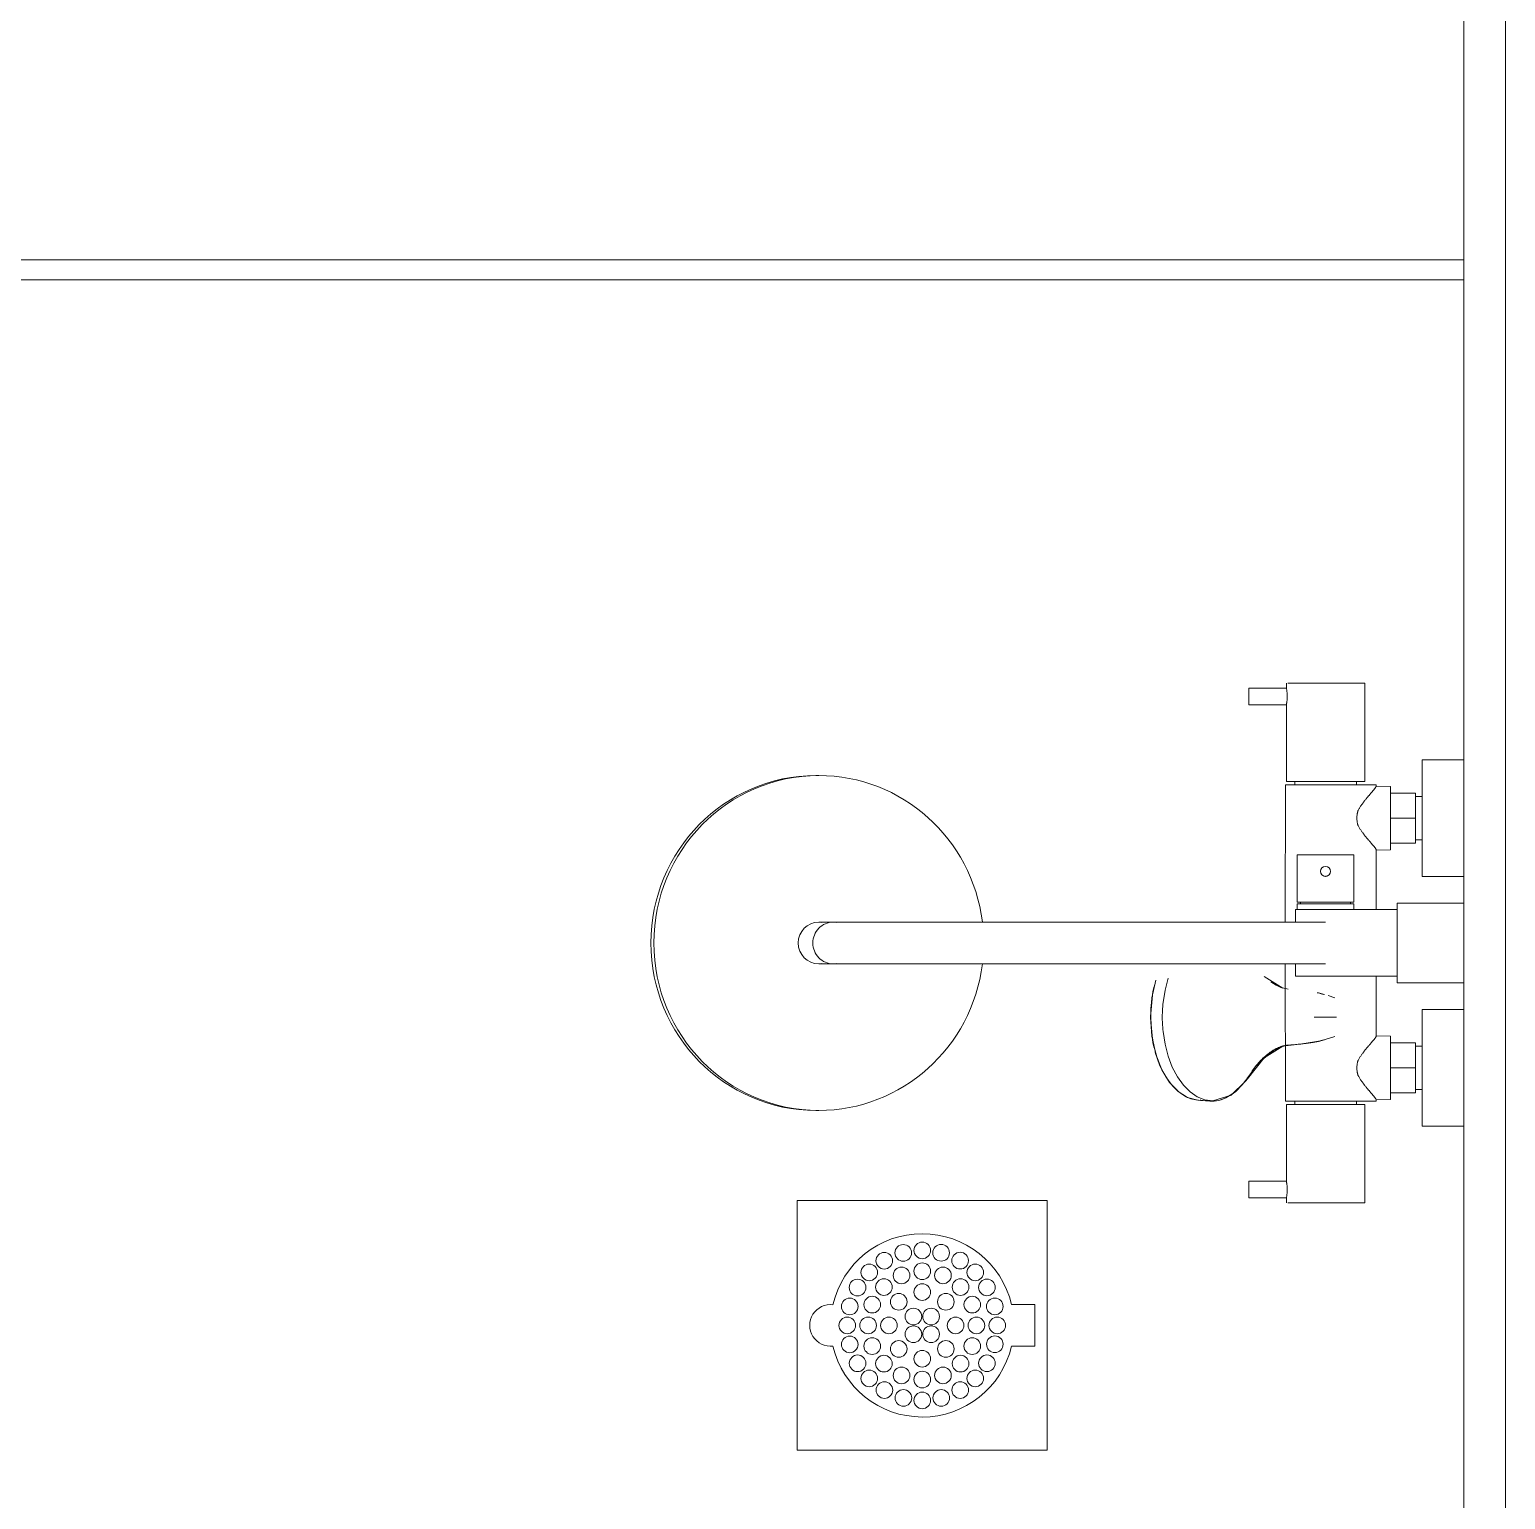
# Model space of a CAD drawing. Header units: millimetres. Extents: x -1834842 to 700335, y -490313101 to 518363.
# Drawn here: x -1237608 to -1236722, y 222940 to 223822 of the extents above; entities that cross this region are included whole.
import ezdxf

# ---------------------------------------------------------------- set-up
doc = ezdxf.new("R2010")
doc.units = ezdxf.units.MM
doc.header["$LTSCALE"] = 0.5
doc.layers.get('0').update_dxf_attribs({"color": 8})
doc.layers.add('0-1', color=8, linetype='Continuous', lineweight=5)
doc.layers.add('A_--------_E-', color=7, linetype='Continuous', lineweight=9)
doc.layers.add('0-LOWER ROOF', color=7, linetype='Continuous')
for name, color, linetype, lineweight, true_color in [('A-_WALL----_E', 6, 'Continuous', 9, 0xff00ff), ('A-_WALLPRTN_E-1', 6, 'Continuous', 18, 0xff00ff), ('M-_SANIFIXR_E', 6, 'Continuous', 9, 0xff00ff)]:
    doc.layers.add(name, color=color, linetype=linetype, lineweight=lineweight, true_color=true_color)

# ---------------------------------------------------------------- blocks, each defined once
blk = doc.blocks.new('1599_DB_A_BLK3_1STGD_R21_rvt-2-BLK 2 LOWER ROOF PLAN')
at = {"color": 8}
for p, q in [((-164744.37, -127437.87), (-162986.37, -127437.87)), ((-162986.37, -127437.87), (-162986.37, -127449.87)), ((-162986.37, -127449.87), (-164744.37, -127449.87))]:
    blk.add_line(p, q, dxfattribs=at)
at = {"layer": 'A-_WALL----_E', "color": 8}
blk.add_line((-162961.37, -130142.37), (-162961.37, -126542.37), dxfattribs=at)
at = {"layer": 'A-_WALLPRTN_E-1', "color": 8}
blk.add_line((-162986.37, -126542.37), (-162986.37, -130142.37), dxfattribs=at)
at = {"layer": 'A_--------_E-', "color": 8}
for p, q in [((-163092.87, -127694.87), (-163092.87, -127691.87)), ((-163092.07, -127691.87), (-163069.37, -127691.87)), ((-163069.37, -127691.87), (-163045.87, -127691.87)), ((-163045.87, -127691.87), (-163045.87, -127750.87)), ((-163115.37, -127695.04), (-163115.37, -127694.87)), ((-163115.37, -127694.87), (-163115.37, -127695.04)), ((-163115.37, -127695.04), (-163115.37, -127694.87)), ((-163115.37, -127694.87), (-163092.87, -127694.87)), ((-163115.37, -127694.87), (-163115.37, -127704.87)), ((-163115.37, -127704.87), (-163115.37, -127704.7)), ((-163115.37, -127704.87), (-163115.37, -127704.7)), ((-163115.37, -127704.7), (-163115.37, -127704.87)), ((-163092.87, -127704.87), (-163115.37, -127704.87)), ((-163092.87, -127750.87), (-163092.87, -127704.87)), ((-163011.37, -127807.87), (-163011.37, -127737.87)), ((-163011.37, -127737.87), (-162986.37, -127737.87)), ((-162986.37, -127737.87), (-162986.37, -127807.87)), ((-163375.23, -127747.37), (-163373.49, -127747.37)), ((-163093.67, -127835.37), (-163093.37, -127752.87)), ((-163093.37, -127752.87), (-163069.37, -127752.87)), ((-163069.37, -127750.87), (-163092.87, -127750.87)), ((-163087.87, -127752.87), (-163087.87, -127750.87)), ((-163045.87, -127750.87), (-163069.37, -127750.87)), ((-163050.87, -127750.87), (-163050.87, -127752.87)), ((-163038.87, -127752.87), (-163038.87, -127753.66)), ((-163038.87, -127753.66), (-163030.37, -127753.87)), ((-163030.37, -127753.87), (-163030.37, -127791.87)), ((-163015.37, -127757.87), (-163030.37, -127757.87)), ((-163015.37, -127772.87), (-163015.37, -127757.87)), ((-163015.37, -127759.87), (-163011.37, -127759.87)), ((-163030.37, -127772.87), (-163015.37, -127772.87)), ((-163015.37, -127787.87), (-163015.37, -127772.87)), ((-163030.37, -127787.87), (-163015.37, -127787.87)), ((-163011.37, -127785.87), (-163015.37, -127785.87)), ((-163086.37, -127823.37), (-163086.37, -127794.87)), ((-163086.37, -127794.87), (-163069.37, -127794.87)), ((-163069.37, -127794.87), (-163052.37, -127794.87)), ((-163052.37, -127794.87), (-163052.37, -127823.37)), ((-163030.37, -127791.87), (-163038.87, -127792.09)), ((-163038.87, -127792.09), (-163038.87, -127828.01)), ((-162986.37, -127807.87), (-163011.37, -127807.87)), ((-163069.37, -127823.37), (-163086.37, -127823.37)), ((-163086.37, -127827.87), (-163086.37, -127824.37)), ((-163086.37, -127824.37), (-163069.37, -127824.37)), ((-163084.37, -127824.37), (-163084.37, -127823.37)), ((-163052.37, -127823.37), (-163069.37, -127823.37)), ((-163069.37, -127824.37), (-163052.37, -127824.37)), ((-163054.37, -127823.37), (-163054.37, -127824.37)), ((-163052.37, -127824.37), (-163052.37, -127827.87)), ((-163026.37, -127871.87), (-163026.37, -127823.87)), ((-163026.37, -127823.87), (-162986.37, -127823.87)), ((-162986.37, -127823.87), (-162986.37, -127871.87)), ((-163364.81, -127835.37), (-163373.49, -127835.37)), ((-163364.28, -127835.37), (-163364.81, -127835.37)), ((-163363.67, -127835.37), (-163364.28, -127835.37)), ((-163362.98, -127835.37), (-163363.67, -127835.37)), ((-163362.21, -127835.37), (-163362.98, -127835.37)), ((-163361.37, -127835.37), (-163362.21, -127835.37)), ((-163360.46, -127835.37), (-163361.37, -127835.37)), ((-163359.48, -127835.37), (-163360.46, -127835.37)), ((-163358.42, -127835.37), (-163359.48, -127835.37)), ((-163357.3, -127835.37), (-163358.42, -127835.37)), ((-163356.1, -127835.37), (-163357.3, -127835.37)), ((-163354.85, -127835.37), (-163356.1, -127835.37)), ((-163353.53, -127835.37), (-163354.85, -127835.37)), ((-163352.15, -127835.37), (-163353.53, -127835.37)), ((-163350.71, -127835.37), (-163352.15, -127835.37)), ((-163349.21, -127835.37), (-163350.71, -127835.37)), ((-163347.66, -127835.37), (-163349.21, -127835.37)), ((-163346.06, -127835.37), (-163347.66, -127835.37)), ((-163344.41, -127835.37), (-163346.06, -127835.37)), ((-163342.71, -127835.37), (-163344.41, -127835.37)), ((-163340.97, -127835.37), (-163342.71, -127835.37)), ((-163339.19, -127835.37), (-163340.97, -127835.37)), ((-163337.37, -127835.37), (-163339.19, -127835.37)), ((-163335.51, -127835.37), (-163337.37, -127835.37)), ((-163333.62, -127835.37), (-163335.51, -127835.37)), ((-163331.71, -127835.37), (-163333.62, -127835.37)), ((-163329.76, -127835.37), (-163331.71, -127835.37)), ((-163327.8, -127835.37), (-163329.76, -127835.37)), ((-163325.81, -127835.37), (-163327.8, -127835.37)), ((-163323.81, -127835.37), (-163325.81, -127835.37)), ((-163321.79, -127835.37), (-163323.81, -127835.37)), ((-163319.77, -127835.37), (-163321.79, -127835.37)), ((-163317.73, -127835.37), (-163319.77, -127835.37)), ((-163315.69, -127835.37), (-163317.73, -127835.37)), ((-163315.37, -127835.37), (-163315.69, -127835.37)), ((-163119.37, -127835.37), (-163315.37, -127835.37)), ((-163117.37, -127835.37), (-163119.37, -127835.37)), ((-163115.38, -127835.37), (-163117.37, -127835.37)), ((-163113.39, -127835.37), (-163115.38, -127835.37)), ((-163111.41, -127835.37), (-163113.39, -127835.37)), ((-163109.44, -127835.37), (-163111.41, -127835.37)), ((-163107.49, -127835.37), (-163109.44, -127835.37)), ((-163105.55, -127835.37), (-163107.49, -127835.37)), ((-163103.64, -127835.37), (-163105.55, -127835.37)), ((-163101.76, -127835.37), (-163103.64, -127835.37)), ((-163099.9, -127835.37), (-163101.76, -127835.37)), ((-163098.07, -127835.37), (-163099.9, -127835.37)), ((-163096.28, -127835.37), (-163098.07, -127835.37)), ((-163094.53, -127835.37), (-163096.28, -127835.37)), ((-163092.81, -127835.37), (-163094.53, -127835.37)), ((-163091.14, -127835.37), (-163092.81, -127835.37)), ((-163089.51, -127835.37), (-163091.14, -127835.37)), ((-163087.93, -127835.37), (-163089.51, -127835.37)), ((-163086.4, -127835.37), (-163087.93, -127835.37)), ((-163087.37, -127835.27), (-163087.37, -127827.87)), ((-163087.37, -127827.87), (-163026.37, -127827.87)), ((-163084.93, -127835.37), (-163086.4, -127835.37)), ((-163083.5, -127835.37), (-163084.93, -127835.37)), ((-163082.14, -127835.37), (-163083.5, -127835.37)), ((-163080.83, -127835.37), (-163082.14, -127835.37)), ((-163079.59, -127835.37), (-163080.83, -127835.37)), ((-163078.41, -127835.37), (-163079.59, -127835.37)), ((-163077.3, -127835.37), (-163078.41, -127835.37)), ((-163076.25, -127835.37), (-163077.3, -127835.37)), ((-163075.27, -127835.37), (-163076.25, -127835.37)), ((-163074.37, -127835.37), (-163075.27, -127835.37)), ((-163073.53, -127835.37), (-163074.37, -127835.37)), ((-163072.77, -127835.37), (-163073.53, -127835.37)), ((-163072.08, -127835.37), (-163072.77, -127835.37)), ((-163071.47, -127835.37), (-163072.08, -127835.37)), ((-163070.94, -127835.37), (-163071.47, -127835.37)), ((-163070.48, -127835.37), (-163070.94, -127835.37)), ((-163070.1, -127835.37), (-163070.48, -127835.37)), ((-163069.8, -127835.37), (-163070.1, -127835.37)), ((-163069.58, -127835.37), (-163069.8, -127835.37)), ((-163069.8, -127835.37), (-163069.58, -127835.37)), ((-163069.44, -127835.37), (-163069.58, -127835.37)), ((-163069.58, -127835.37), (-163069.44, -127835.37)), ((-163069.37, -127835.37), (-163069.44, -127835.37)), ((-163069.44, -127835.37), (-163069.37, -127835.37)), ((-163364.81, -127860.37), (-163373.49, -127860.37)), ((-163364.73, -127860.37), (-163364.81, -127860.37)), ((-163364.19, -127860.37), (-163364.73, -127860.37)), ((-163363.56, -127860.37), (-163364.19, -127860.37)), ((-163362.86, -127860.37), (-163363.56, -127860.37)), ((-163362.09, -127860.37), (-163362.86, -127860.37)), ((-163361.23, -127860.37), (-163362.09, -127860.37)), ((-163360.31, -127860.37), (-163361.23, -127860.37)), ((-163359.31, -127860.37), (-163360.31, -127860.37)), ((-163358.25, -127860.37), (-163359.31, -127860.37)), ((-163357.11, -127860.37), (-163358.25, -127860.37)), ((-163355.91, -127860.37), (-163357.11, -127860.37)), ((-163354.64, -127860.37), (-163355.91, -127860.37)), ((-163353.31, -127860.37), (-163354.64, -127860.37)), ((-163351.92, -127860.37), (-163353.31, -127860.37)), ((-163350.47, -127860.37), (-163351.92, -127860.37)), ((-163348.97, -127860.37), (-163350.47, -127860.37)), ((-163347.41, -127860.37), (-163348.97, -127860.37)), ((-163345.8, -127860.37), (-163347.41, -127860.37)), ((-163344.14, -127860.37), (-163345.8, -127860.37)), ((-163342.44, -127860.37), (-163344.14, -127860.37)), ((-163340.69, -127860.37), (-163342.44, -127860.37)), ((-163338.9, -127860.37), (-163340.69, -127860.37)), ((-163337.07, -127860.37), (-163338.9, -127860.37)), ((-163335.21, -127860.37), (-163337.07, -127860.37)), ((-163333.32, -127860.37), (-163335.21, -127860.37)), ((-163331.4, -127860.37), (-163333.32, -127860.37)), ((-163329.45, -127860.37), (-163331.4, -127860.37)), ((-163327.48, -127860.37), (-163329.45, -127860.37)), ((-163325.49, -127860.37), (-163327.48, -127860.37)), ((-163323.49, -127860.37), (-163325.49, -127860.37)), ((-163321.47, -127860.37), (-163323.49, -127860.37)), ((-163319.44, -127860.37), (-163321.47, -127860.37)), ((-163317.41, -127860.37), (-163319.44, -127860.37)), ((-163315.37, -127860.37), (-163317.41, -127860.37)), ((-163119.37, -127860.37), (-163315.37, -127860.37)), ((-163118.83, -127860.37), (-163119.37, -127860.37)), ((-163116.83, -127860.37), (-163118.83, -127860.37)), ((-163114.84, -127860.37), (-163116.83, -127860.37)), ((-163112.85, -127860.37), (-163114.84, -127860.37)), ((-163110.87, -127860.37), (-163112.85, -127860.37)), ((-163108.91, -127860.37), (-163110.87, -127860.37)), ((-163106.96, -127860.37), (-163108.91, -127860.37)), ((-163105.04, -127860.37), (-163106.96, -127860.37)), ((-163103.13, -127860.37), (-163105.04, -127860.37)), ((-163101.25, -127860.37), (-163103.13, -127860.37)), ((-163099.4, -127860.37), (-163101.25, -127860.37)), ((-163097.59, -127860.37), (-163099.4, -127860.37)), ((-163095.81, -127860.37), (-163097.59, -127860.37)), ((-163094.06, -127860.37), (-163095.81, -127860.37)), ((-163092.36, -127860.37), (-163094.06, -127860.37)), ((-163093.67, -127860.37), (-163093.37, -127942.87)), ((-163090.7, -127860.37), (-163092.36, -127860.37)), ((-163089.08, -127860.37), (-163090.7, -127860.37)), ((-163087.51, -127860.37), (-163089.08, -127860.37)), ((-163086, -127860.37), (-163087.51, -127860.37)), ((-163087.37, -127867.87), (-163087.37, -127860.47)), ((-163084.54, -127860.37), (-163086, -127860.37)), ((-163083.13, -127860.37), (-163084.54, -127860.37)), ((-163081.78, -127860.37), (-163083.13, -127860.37)), ((-163080.49, -127860.37), (-163081.78, -127860.37)), ((-163079.27, -127860.37), (-163080.49, -127860.37)), ((-163078.11, -127860.37), (-163079.27, -127860.37)), ((-163077.01, -127860.37), (-163078.11, -127860.37)), ((-163075.98, -127860.37), (-163077.01, -127860.37)), ((-163075.02, -127860.37), (-163075.98, -127860.37)), ((-163074.13, -127860.37), (-163075.02, -127860.37)), ((-163073.32, -127860.37), (-163074.13, -127860.37)), ((-163072.58, -127860.37), (-163073.32, -127860.37)), ((-163071.91, -127860.37), (-163072.58, -127860.37)), ((-163071.32, -127860.37), (-163071.91, -127860.37)), ((-163070.8, -127860.37), (-163071.32, -127860.37)), ((-163070.37, -127860.37), (-163070.8, -127860.37)), ((-163070.01, -127860.37), (-163070.37, -127860.37)), ((-163069.73, -127860.37), (-163070.01, -127860.37)), ((-163069.53, -127860.37), (-163069.73, -127860.37)), ((-163069.41, -127860.37), (-163069.53, -127860.37)), ((-163069.37, -127860.37), (-163069.41, -127860.37)), ((-163171.29, -127870.13), (-163173.65, -127880.87)), ((-163163.83, -127869.02), (-163165.69, -127876.15)), ((-163094.96, -127874.99), (-163106.21, -127867.94)), ((-163026.37, -127867.87), (-163087.37, -127867.87)), ((-163038.87, -127903.66), (-163038.87, -127867.73)), ((-163172.96, -127877.02), (-163174.43, -127892.37)), ((-163172.29, -127873.97), (-163172.96, -127877.02)), ((-163165.69, -127876.15), (-163166.86, -127883.67)), ((-163102.18, -127871.2), (-163098.98, -127873.23)), ((-163098.98, -127873.23), (-163096.17, -127874.56)), ((-163096.17, -127874.56), (-163091.77, -127875.5)), ((-163071.36, -127878.31), (-163073.59, -127877.76)), ((-163069.94, -127878.84), (-163071.36, -127878.31)), ((-163063.79, -127880.81), (-163067.72, -127879.3)), ((-162986.37, -127871.87), (-163026.37, -127871.87)), ((-163173.65, -127880.87), (-163174.46, -127892.37)), ((-163011.37, -127887.87), (-163011.37, -127957.87)), ((-162986.37, -127887.87), (-163011.37, -127887.87)), ((-162986.37, -127957.87), (-162986.37, -127887.87)), ((-163174.46, -127892.37), (-163173.65, -127903.88)), ((-163174.43, -127892.37), (-163172.96, -127907.73)), ((-163076.26, -127892.37), (-163076.13, -127892.37)), ((-163076.13, -127892.37), (-163067.56, -127892.37)), ((-163067.56, -127892.37), (-163062.8, -127892.37)), ((-163173.65, -127903.88), (-163171.29, -127914.62)), ((-163166.86, -127901.08), (-163165.69, -127908.6)), ((-163072.21, -127906.67), (-163063.79, -127903.93)), ((-163071.36, -127906.44), (-163069.94, -127905.91)), ((-163030.37, -127903.87), (-163038.87, -127903.66)), ((-163030.37, -127941.87), (-163030.37, -127903.87)), ((-163172.96, -127907.73), (-163172.29, -127910.78)), ((-163171.56, -127913.55), (-163168.71, -127921.51)), ((-163171.29, -127914.62), (-163167.62, -127923.99)), ((-163165.69, -127908.6), (-163163.83, -127915.73)), ((-163106.71, -127917.51), (-163103, -127914.16)), ((-163106.21, -127916.8), (-163094.96, -127909.76)), ((-163103, -127914.16), (-163102.18, -127913.55)), ((-163102.18, -127913.55), (-163100.76, -127912.59)), ((-163100.76, -127912.59), (-163096.95, -127910.5)), ((-163096.95, -127910.5), (-163093.11, -127909.4)), ((-163094.96, -127909.76), (-163086.69, -127908.73)), ((-163093.11, -127909.4), (-163083.52, -127908.49)), ((-163086.69, -127908.73), (-163080.92, -127908.13)), ((-163083.52, -127908.49), (-163072.21, -127906.67)), ((-163080.92, -127908.13), (-163076.7, -127907.54)), ((-163076.7, -127907.54), (-163073.59, -127906.98)), ((-163073.59, -127906.98), (-163071.36, -127906.44)), ((-163030.37, -127907.87), (-163015.37, -127907.87)), ((-163015.37, -127907.87), (-163015.37, -127922.87)), ((-163011.37, -127909.87), (-163015.37, -127909.87)), ((-163168.71, -127921.51), (-163166.59, -127925.81)), ((-163167.62, -127923.99), (-163162.97, -127931.53)), ((-163163.83, -127915.73), (-163161.33, -127922.3)), ((-163161.33, -127922.3), (-163158.25, -127928.16)), ((-163117.29, -127930.85), (-163111.39, -127923.18)), ((-163116.16, -127929.38), (-163106.21, -127916.8)), ((-163111.39, -127923.18), (-163110, -127921.37)), ((-163110, -127921.37), (-163108.15, -127919.12)), ((-163108.15, -127919.12), (-163106.71, -127917.51)), ((-163030.37, -127922.87), (-163015.37, -127922.87)), ((-163015.37, -127922.87), (-163015.37, -127937.87)), ((-163164.24, -127929.63), (-163162.11, -127932.46)), ((-163162.97, -127931.53), (-163157.77, -127937)), ((-163162.11, -127932.46), (-163158.22, -127936.42)), ((-163158.25, -127928.16), (-163154.66, -127933.15)), ((-163126.05, -127939.12), (-163117.29, -127930.85)), ((-163123.35, -127937.18), (-163117.29, -127930.85)), ((-163117.29, -127930.85), (-163116.16, -127929.38)), ((-163157.77, -127937), (-163152.27, -127940.51)), ((-163154.66, -127933.15), (-163150.65, -127937.17)), ((-163152.27, -127940.51), (-163145.98, -127942.27)), ((-163150.65, -127937.17), (-163146.3, -127940.11)), ((-163146.3, -127940.11), (-163141.74, -127941.91)), ((-163137.06, -127942.52), (-163126.05, -127939.12)), ((-163133.31, -127942.34), (-163129.12, -127940.9)), ((-163129.12, -127940.9), (-163123.35, -127937.18)), ((-163015.37, -127937.87), (-163030.37, -127937.87)), ((-163015.37, -127935.87), (-163011.37, -127935.87)), ((-163373.49, -127948.37), (-163375.23, -127948.37)), ((-163145.98, -127942.27), (-163145.7, -127942.3)), ((-163145.7, -127942.3), (-163138.21, -127942.81)), ((-163144.09, -127942.37), (-163142.79, -127942.49)), ((-163142.79, -127942.49), (-163141.49, -127942.6)), ((-163141.74, -127941.91), (-163137.06, -127942.52)), ((-163141.49, -127942.6), (-163140.18, -127942.69)), ((-163140.18, -127942.69), (-163138.87, -127942.77)), ((-163138.87, -127942.77), (-163137.56, -127942.82)), ((-163137.56, -127942.82), (-163133.31, -127942.34)), ((-163093.37, -127942.87), (-163069.37, -127942.87)), ((-163069.37, -127944.87), (-163092.87, -127944.87)), ((-163092.87, -127944.87), (-163092.87, -127990.87)), ((-163087.87, -127942.87), (-163087.87, -127944.87)), ((-163045.87, -127944.87), (-163069.37, -127944.87)), ((-163050.87, -127944.87), (-163050.87, -127942.87)), ((-163045.87, -128003.87), (-163045.87, -127944.87)), ((-163038.87, -127942.09), (-163030.37, -127941.87)), ((-163038.87, -127942.87), (-163038.87, -127942.09)), ((-163011.37, -127957.87), (-162986.37, -127957.87)), ((-163092.87, -127990.87), (-163115.37, -127990.87)), ((-163115.37, -127990.87), (-163115.37, -127991.04)), ((-163115.37, -128000.87), (-163115.37, -127990.87)), ((-163115.37, -127990.87), (-163115.37, -127991.04)), ((-163115.37, -127991.04), (-163115.37, -127990.87)), ((-163115.37, -128000.7), (-163115.37, -128000.87)), ((-163115.37, -128000.87), (-163115.37, -128000.7)), ((-163115.37, -128000.7), (-163115.37, -128000.87)), ((-163115.37, -128000.87), (-163092.87, -128000.87)), ((-163092.87, -128000.87), (-163092.87, -128003.87)), ((-163092.07, -128003.87), (-163069.37, -128003.87)), ((-163069.37, -128003.87), (-163045.87, -128003.87))]:
    blk.add_line(p, q, dxfattribs=at)
for start, end in [(90, 270), (270, 90)]:
    blk.add_arc((-163069.37, -127804.87), 3, start, end, dxfattribs=at)
for centre, major_axis, ratio, start_param, end_param in [((-163375.23, -127847.87), (0, -100.5), 0.984808, 3.141593, 6.283185), ((-163373.49, -127847.87), (0, -100.5), 0.984808, 3.141593, 6.283185), ((-163373.49, -127847.87), (0, -100.5), 0.984808, 1.696607, 3.141593), ((-163373.49, -127847.87), (0, -12.5), 0.984808, 3.141593, 6.283185), ((-163373.49, -127847.87), (0, -12.5), 0.984808, 2.990605, 3.141593), ((-163373.49, -127847.87), (0, -12.5), 0.984808, 0, 0.150987), ((-163373.49, -127847.87), (0, -100.5), 0.984808, 0, 1.444986), ((-163144.09, -127892.37), (0, -49.99), 0.603332, 4.31969, 4.712389), ((-163144.09, -127892.37), (0, -49.99), 0.603332, 4.712389, 6.283185)]:
    blk.add_ellipse(centre, major_axis=major_axis, ratio=ratio, start_param=start_param, end_param=end_param, dxfattribs=at)
for points, knots in [([(-163092.87, -127704.87), (-163092.87, -127704.87), (-163092.86, -127704.82), (-163092.81, -127704.6), (-163092.74, -127704.22), (-163092.65, -127703.72), (-163092.56, -127703.1), (-163092.47, -127702.39), (-163092.39, -127701.59), (-163092.34, -127700.68), (-163092.33, -127699.83), (-163092.34, -127699.11), (-163092.38, -127698.4), (-163092.45, -127697.54), (-163092.56, -127696.63), (-163092.68, -127695.88), (-163092.82, -127695.11), (-163092.87, -127694.88), (-163092.87, -127694.87)], [0, 0, 0, 0, 0.055556, 0.111111, 0.166667, 0.222222, 0.277778, 0.333333, 0.388889, 0.444444, 0.513889, 0.548611, 0.583333, 0.652778, 0.722222, 0.791667, 0.861111, 1, 1, 1, 1]), ([(-163038.87, -127752.87), (-163038.87, -127752.87), (-163041.23, -127752.87), (-163045.08, -127752.87), (-163051.97, -127752.87), (-163063.29, -127752.87), (-163069.37, -127752.87)], [0, 0, 0, 0, 0.01974667, 0.04180364, 0.07040511, 0.09897424, 0.09897424, 0.09897424, 0.09897424]), ([(-163038.87, -127753.66), (-163038.83, -127753.66), (-163038.91, -127753.86), (-163039.22, -127754.39), (-163039.47, -127754.76), (-163039.68, -127755.08), (-163039.94, -127755.42), (-163040.34, -127755.92), (-163040.93, -127756.61), (-163041.61, -127757.37), (-163042.1, -127757.95), (-163042.38, -127758.29), (-163042.6, -127758.55), (-163042.81, -127758.82), (-163043.11, -127759.18), (-163043.66, -127759.82), (-163044.33, -127760.58), (-163045.01, -127761.37), (-163045.52, -127761.99), (-163045.93, -127762.52), (-163046.22, -127762.91), (-163046.38, -127763.13), (-163046.49, -127763.3), (-163046.61, -127763.47), (-163046.77, -127763.7), (-163047.07, -127764.1), (-163047.5, -127764.68), (-163048.03, -127765.39), (-163048.72, -127766.36), (-163049.35, -127767.37), (-163049.78, -127768.3), (-163049.99, -127768.85), (-163050.11, -127769.27), (-163050.21, -127769.69), (-163050.34, -127770.28), (-163050.5, -127771.33), (-163050.59, -127772.89), (-163050.49, -127774.45), (-163050.33, -127775.5), (-163050.2, -127776.08), (-163050.1, -127776.51), (-163049.97, -127776.93), (-163049.77, -127777.47), (-163049.34, -127778.4), (-163048.7, -127779.42), (-163048.01, -127780.39), (-163047.48, -127781.1), (-163047.04, -127781.68), (-163046.75, -127782.08), (-163046.59, -127782.31), (-163046.47, -127782.48), (-163046.35, -127782.65), (-163046.19, -127782.87), (-163045.91, -127783.25), (-163045.49, -127783.79), (-163044.99, -127784.4), (-163044.31, -127785.2), (-163043.64, -127785.96), (-163043.09, -127786.6), (-163042.79, -127786.96), (-163042.57, -127787.22), (-163042.36, -127787.49), (-163042.08, -127787.83), (-163041.58, -127788.41), (-163040.91, -127789.18), (-163040.31, -127789.87), (-163039.91, -127790.36), (-163039.66, -127790.7), (-163039.44, -127791.01), (-163039.2, -127791.38), (-163038.89, -127791.89), (-163038.83, -127792.09), (-163038.87, -127792.09)], [-1, -1, -1, -1, -0.944444, -0.916667, -0.902778, -0.888889, -0.875, -0.861111, -0.833333, -0.805556, -0.791667, -0.784722, -0.777778, -0.770833, -0.763889, -0.75, -0.722222, -0.708333, -0.694444, -0.680556, -0.673611, -0.670139, -0.666667, -0.663194, -0.659722, -0.652778, -0.638889, -0.625, -0.611111, -0.583333, -0.569444, -0.5625, -0.555556, -0.548611, -0.541667, -0.527778, -0.5, -0.472222, -0.458333, -0.451389, -0.444444, -0.4375, -0.430556, -0.416667, -0.388889, -0.375, -0.361111, -0.347222, -0.340278, -0.336806, -0.333333, -0.329861, -0.326389, -0.319444, -0.305556, -0.291667, -0.277778, -0.25, -0.236111, -0.229167, -0.222222, -0.215278, -0.208333, -0.194444, -0.166667, -0.138889, -0.125, -0.111111, -0.097222, -0.083333, -0.055556, 0, 0, 0, 0]), ([(-163044.1, -127752.87), (-163043, -127752.87), (-163040.97, -127752.87), (-163038.87, -127752.87), (-163038.87, -127752.87)], [0.0618589, 0.0618589, 0.0618589, 0.0618589, 0.07922757, 0.09897424, 0.09897424, 0.09897424, 0.09897424]), ([(-163072.33, -127804.35), (-163072.36, -127804.57), (-163072.38, -127804.9), (-163072.35, -127805.25), (-163072.33, -127805.37), (-163072.33, -127805.4)], [0.4444444, 0.4444444, 0.4444444, 0.4444444, 0.5138889, 0.5486111, 0.5555556, 0.5555556, 0.5555556, 0.5555556]), ([(-163167.32, -127892.37), (-163167.32, -127890.62), (-163167.23, -127887.7), (-163166.98, -127884.81), (-163166.86, -127883.67)], [-1, -1, -1, -1, -0.4, 0, 0, 0, 0]), ([(-163166.86, -127901.08), (-163167.05, -127899.36), (-163167.26, -127896.47), (-163167.32, -127893.54), (-163167.32, -127892.37)], [-1, -1, -1, -1, -0.4, 0, 0, 0, 0]), ([(-163070.63, -127905.91), (-163070.98, -127906.08), (-163071.93, -127906.44), (-163074.13, -127907), (-163077.21, -127907.58), (-163080.66, -127908.08), (-163084.16, -127908.51), (-163086.76, -127908.77), (-163089.12, -127908.99), (-163091.09, -127909.15), (-163093.25, -127909.3), (-163095.21, -127909.69), (-163096.92, -127910.29), (-163098.24, -127910.88), (-163099.61, -127911.61), (-163101.52, -127912.75), (-163103.98, -127914.5), (-163106.92, -127916.98), (-163109.68, -127919.83), (-163112.17, -127922.99), (-163114.44, -127926.4), (-163116.71, -127929.77), (-163119.11, -127932.75), (-163122.33, -127936.24), (-163126.52, -127939.69), (-163131.95, -127942.25), (-163135.68, -127942.82), (-163137.57, -127942.82)], [0, 0, 0, 0, 0.1, 0.2, 0.3, 0.4, 0.45, 0.5, 0.525, 0.55, 0.575, 0.6, 0.6125, 0.625, 0.6375, 0.65, 0.675, 0.7, 0.725, 0.75, 0.775, 0.8, 0.825, 0.85, 0.9, 0.95, 1, 1, 1, 1]), ([(-163038.87, -127942.09), (-163038.83, -127942.09), (-163038.91, -127941.89), (-163039.22, -127941.36), (-163039.47, -127940.98), (-163039.68, -127940.67), (-163039.94, -127940.32), (-163040.34, -127939.83), (-163040.93, -127939.14), (-163041.61, -127938.38), (-163042.1, -127937.8), (-163042.38, -127937.46), (-163042.6, -127937.2), (-163042.81, -127936.93), (-163043.11, -127936.57), (-163043.66, -127935.93), (-163044.33, -127935.17), (-163045.01, -127934.38), (-163045.52, -127933.76), (-163045.93, -127933.23), (-163046.22, -127932.84), (-163046.38, -127932.62), (-163046.49, -127932.45), (-163046.61, -127932.28), (-163046.77, -127932.05), (-163047.07, -127931.65), (-163047.5, -127931.07), (-163048.03, -127930.36), (-163048.72, -127929.39), (-163049.35, -127928.37), (-163049.78, -127927.44), (-163049.99, -127926.9), (-163050.11, -127926.48), (-163050.21, -127926.05), (-163050.34, -127925.47), (-163050.5, -127924.42), (-163050.59, -127922.86), (-163050.49, -127921.3), (-163050.33, -127920.25), (-163050.2, -127919.66), (-163050.1, -127919.24), (-163049.97, -127918.82), (-163049.77, -127918.27), (-163049.34, -127917.34), (-163048.7, -127916.33), (-163048.01, -127915.36), (-163047.48, -127914.65), (-163047.04, -127914.07), (-163046.75, -127913.67), (-163046.59, -127913.44), (-163046.47, -127913.27), (-163046.35, -127913.1), (-163046.19, -127912.88), (-163045.91, -127912.49), (-163045.49, -127911.96), (-163044.99, -127911.34), (-163044.31, -127910.55), (-163043.64, -127909.79), (-163043.09, -127909.15), (-163042.79, -127908.79), (-163042.57, -127908.52), (-163042.36, -127908.26), (-163042.08, -127907.92), (-163041.58, -127907.34), (-163040.91, -127906.57), (-163040.31, -127905.88), (-163039.91, -127905.39), (-163039.66, -127905.04), (-163039.44, -127904.73), (-163039.2, -127904.37), (-163038.89, -127903.85), (-163038.83, -127903.66), (-163038.87, -127903.66)], [-1, -1, -1, -1, -0.944444, -0.916667, -0.902778, -0.888889, -0.875, -0.861111, -0.833333, -0.805556, -0.791667, -0.784722, -0.777778, -0.770833, -0.763889, -0.75, -0.722222, -0.708333, -0.694444, -0.680556, -0.673611, -0.670139, -0.666667, -0.663194, -0.659722, -0.652778, -0.638889, -0.625, -0.611111, -0.583333, -0.569444, -0.5625, -0.555556, -0.548611, -0.541667, -0.527778, -0.5, -0.472222, -0.458333, -0.451389, -0.444444, -0.4375, -0.430556, -0.416667, -0.388889, -0.375, -0.361111, -0.347222, -0.340278, -0.336806, -0.333333, -0.329861, -0.326389, -0.319444, -0.305556, -0.291667, -0.277778, -0.25, -0.236111, -0.229167, -0.222222, -0.215278, -0.208333, -0.194444, -0.166667, -0.138889, -0.125, -0.111111, -0.097222, -0.083333, -0.055556, 0, 0, 0, 0]), ([(-163144.53, -127941.93), (-163144.52, -127942), (-163144.45, -127942.19), (-163144.17, -127942.43), (-163144.08, -127942.37), (-163144.09, -127942.37)], [-1, -1, -1, -1, -0.875, -0.625, 0, 0, 0, 0]), ([(-163137.56, -127942.82), (-163137.49, -127942.82), (-163137.36, -127942.76), (-163137.18, -127942.59), (-163137.11, -127942.51), (-163137.06, -127942.52)], [-0.9879218, -0.9879218, -0.9879218, -0.9879218, -0.75, -0.5, 0, 0, 0, 0]), ([(-163038.87, -127942.87), (-163038.87, -127942.87), (-163041.23, -127942.87), (-163045.08, -127942.87), (-163051.97, -127942.87), (-163063.29, -127942.87), (-163069.37, -127942.87)], [0, 0, 0, 0, 0.01974667, 0.04180364, 0.07040511, 0.09897424, 0.09897424, 0.09897424, 0.09897424]), ([(-163044.1, -127942.87), (-163043, -127942.87), (-163040.97, -127942.87), (-163038.87, -127942.87), (-163038.87, -127942.87)], [0.0618589, 0.0618589, 0.0618589, 0.0618589, 0.07922757, 0.09897424, 0.09897424, 0.09897424, 0.09897424]), ([(-163092.87, -127990.87), (-163092.87, -127990.88), (-163092.86, -127990.93), (-163092.81, -127991.15), (-163092.74, -127991.53), (-163092.65, -127992.02), (-163092.56, -127992.64), (-163092.47, -127993.36), (-163092.39, -127994.15), (-163092.34, -127995.07), (-163092.33, -127995.91), (-163092.34, -127996.64), (-163092.38, -127997.34), (-163092.45, -127998.21), (-163092.56, -127999.11), (-163092.68, -127999.87), (-163092.82, -128000.63), (-163092.87, -128000.86), (-163092.87, -128000.87)], [0, 0, 0, 0, 0.055556, 0.111111, 0.166667, 0.222222, 0.277778, 0.333333, 0.388889, 0.444444, 0.513889, 0.548611, 0.583333, 0.652778, 0.722222, 0.791667, 0.861111, 1, 1, 1, 1])]:
    blk.add_open_spline(points, degree=3, knots=knots, dxfattribs=at)
for points in [[(-163039.01, -127752.87), (-163038.92, -127752.87), (-163038.87, -127752.87), (-163038.87, -127752.87)], [(-163038.87, -127752.87), (-163038.87, -127752.87), (-163038.92, -127752.87), (-163039.01, -127752.87)], [(-163070.4, -127807.69), (-163070.08, -127807.81), (-163069.74, -127807.87), (-163069.37, -127807.87)], [(-163069.37, -127807.87), (-163069.19, -127807.87), (-163068.84, -127807.84), (-163068.51, -127807.75), (-163068.34, -127807.69)], [(-163364.81, -127860.37), (-163366.41, -127860.37), (-163369.61, -127859.72), (-163373.69, -127856.94), (-163376.41, -127852.78), (-163377.37, -127847.87), (-163376.41, -127842.96), (-163373.69, -127838.81), (-163369.61, -127836.02), (-163366.41, -127835.37), (-163364.81, -127835.37)], [(-163364.81, -127835.37), (-163364.25, -127835.37), (-163363.69, -127835.41), (-163363.14, -127835.49)], [(-163363.14, -127860.26), (-163363.69, -127860.33), (-163364.25, -127860.37), (-163364.81, -127860.37)], [(-163074.28, -127877.74), (-163073.4, -127877.93), (-163071.93, -127878.3), (-163070.98, -127878.66), (-163070.63, -127878.84)], [(-163174.31, -127892.37), (-163174.33, -127892.37), (-163174.35, -127892.37), (-163174.36, -127892.37)], [(-163174.31, -127892.37), (-163174.33, -127892.37), (-163174.35, -127892.37), (-163174.36, -127892.37)], [(-163174.26, -127892.37), (-163174.27, -127892.37), (-163174.29, -127892.37), (-163174.3, -127892.37)], [(-163174.26, -127892.37), (-163174.27, -127892.37), (-163174.29, -127892.37), (-163174.3, -127892.37)], [(-163039.01, -127942.87), (-163038.92, -127942.87), (-163038.87, -127942.87), (-163038.87, -127942.87)], [(-163038.87, -127942.87), (-163038.87, -127942.87), (-163038.92, -127942.87), (-163039.01, -127942.87)]]:
    blk.add_open_spline(points, degree=3, dxfattribs=at)
at = {"layer": 'M-_SANIFIXR_E', "color": 8}
for p, q in [((-163236.37, -128002.37), (-163386.37, -128002.37)), ((-163386.37, -128002.37), (-163386.37, -128152.37)), ((-163236.37, -128152.37), (-163236.37, -128002.37)), ((-163243.87, -128064.87), (-163257.81, -128064.87)), ((-163243.87, -128089.87), (-163243.87, -128064.87)), ((-163257.81, -128089.87), (-163243.87, -128089.87)), ((-163386.37, -128152.37), (-163236.37, -128152.37))]:
    blk.add_line(p, q, dxfattribs=at)
for centre in [(-163322.76, -128033.84), (-163311.37, -128032.37), (-163300.04, -128033.82), (-163334.15, -128038.57), (-163288.64, -128038.53), (-163343.19, -128045.55), (-163323.81, -128047.35), (-163311.37, -128044.87), (-163298.93, -128047.35), (-163279.55, -128045.55), (-163350.21, -128054.65), (-163334.35, -128054.39), (-163311.37, -128057.37), (-163288.39, -128054.39), (-163272.56, -128054.59), (-163354.92, -128066.04), (-163341.4, -128064.94), (-163325.51, -128063.23), (-163297.23, -128063.23), (-163281.35, -128064.94), (-163267.84, -128065.98), (-163356.37, -128077.37), (-163343.87, -128077.37), (-163331.37, -128077.37), (-163316.68, -128072.07), (-163306.07, -128072.07), (-163291.37, -128077.37), (-163278.87, -128077.37), (-163266.37, -128077.37), (-163316.68, -128082.68), (-163306.07, -128082.68), (-163354.91, -128088.77), (-163341.4, -128089.81), (-163325.51, -128091.52), (-163311.37, -128097.37), (-163297.23, -128091.52), (-163281.35, -128089.81), (-163267.82, -128088.71), (-163350.18, -128100.15), (-163334.35, -128100.35), (-163288.39, -128100.35), (-163272.53, -128100.1), (-163343.19, -128109.19), (-163323.81, -128107.4), (-163311.37, -128109.87), (-163298.93, -128107.4), (-163279.55, -128109.19), (-163334.1, -128116.21), (-163322.7, -128120.92), (-163311.37, -128122.37), (-163299.98, -128120.91), (-163288.59, -128116.18)]:
    blk.add_circle(centre, 5, dxfattribs=at)
for centre, radius, start, end in [((-163311.37, -128077.37), 55, 13.13656, 166.95004), ((-163366.37, -128077.37), 12.5, 83.47502, 276.52498), ((-163311.37, -128077.37), 55, 193.04996, 346.86344)]:
    blk.add_arc(centre, radius, start, end, dxfattribs=at)
blk = doc.blocks.new('BLK2-LOWER ROOF')
at = {"layer": '0-1'}
blk.add_blockref('1599_DB_A_BLK3_1STGD_R21_rvt-2-BLK 2 LOWER ROOF PLAN', (89296.59, 0), dxfattribs=at)

msp = doc.modelspace()

# ---------------------------------------------------------------- block references
at = {"layer": '0-LOWER ROOF', "color": 6}
msp.add_blockref('BLK2-LOWER ROOF', (-1163057.11, 351121.73), dxfattribs=at)

doc.saveas('drawing.dxf')
